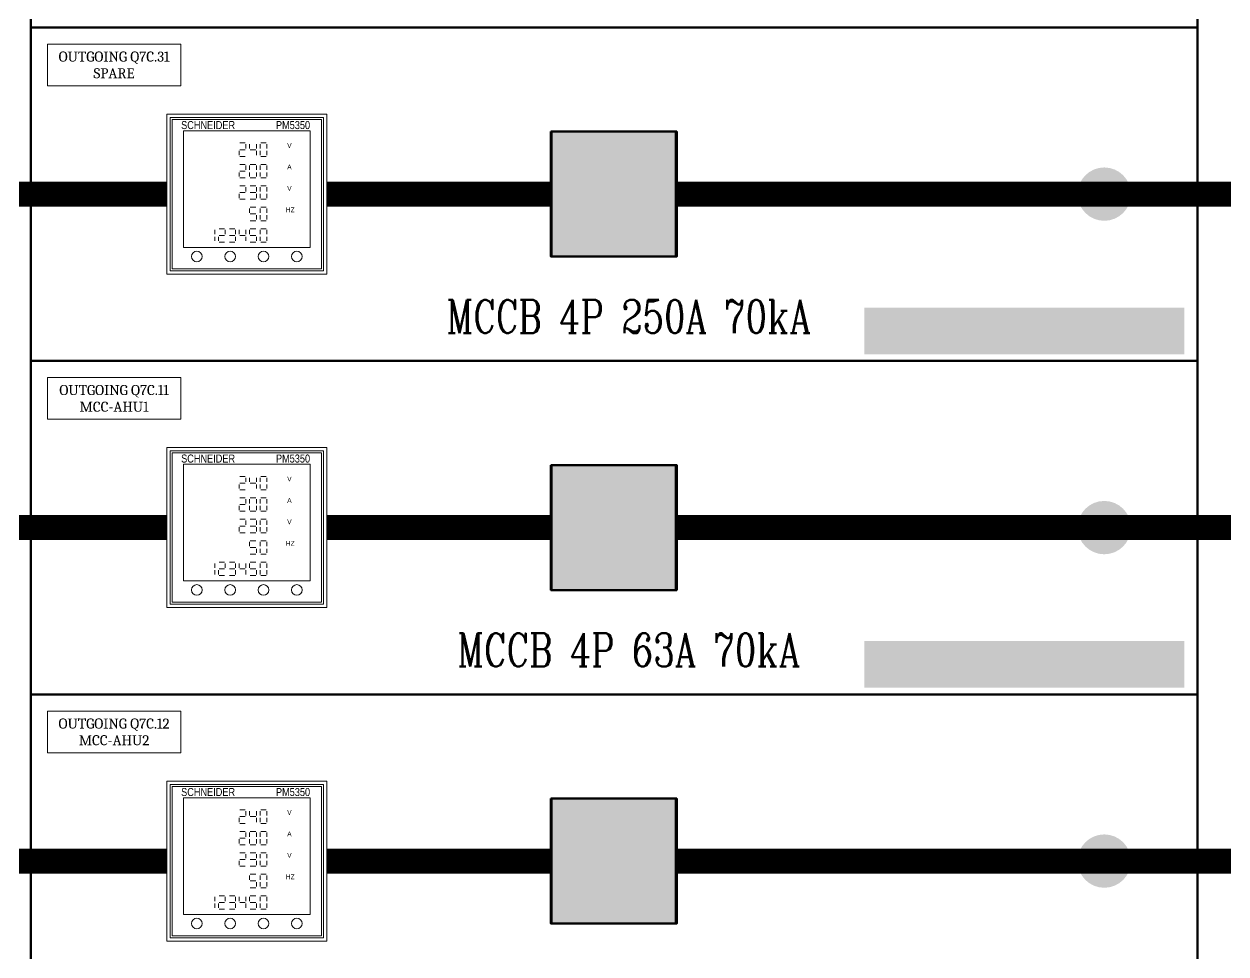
# Model space of a CAD drawing. Header units: millimetres. Extents: x -116965 to 323937, y 291661 to 566926.
# Drawn here: x -46536 to -45815, y 305382 to 305939 of the extents above; entities that cross this region are included whole.
import ezdxf
from ezdxf.enums import TextEntityAlignment as Align

# ---------------------------------------------------------------- set-up
doc = ezdxf.new("R2010")
doc.units = ezdxf.units.MM
doc.layers.get('0').update_dxf_attribs({"lineweight": 18})
doc.layers.add('BASE', color=7, linetype='Continuous', lineweight=15)
doc.layers.add('hw_Text', color=7, linetype='Continuous', lineweight=13)
doc.layers.add('C00-00-00', color=7, linetype='Continuous')
doc.layers.add('C32-AD-3C', color=7, linetype='Continuous', true_color=0x32ad3c)
doc.layers.add('C49-50-57', color=7, linetype='Continuous', true_color=0x495057)
doc.styles.add('hw_Block', font='complex.shx', dxfattribs={"width": 0.75})
doc.styles.add('hw_Block.', font='Cambria.ttf')
doc.styles.add('VnArial', font='')
doc.styles.get('VnArial').set_extended_font_data('.VnArial NarrowH')

# ---------------------------------------------------------------- blocks, each defined once
blk = doc.blocks.new('1232')
at = {"color": 7, "linetype": 'Continuous', "lineweight": 13}
for p, q in [((43.43, 71.35), (43.43, 73.92)), ((43.84, 78.67), (47.07, 78.67)), ((43.84, 74.65), (47.07, 74.65)), ((47.48, 77.94), (47.48, 75.37)), ((49.66, 77.94), (49.66, 75.37)), ((50.08, 74.65), (53.3, 74.65)), ((53.72, 77.94), (53.72, 75.37)), ((53.72, 71.35), (53.72, 73.92)), ((55.9, 77.94), (55.9, 75.37)), ((55.9, 71.35), (55.9, 73.92)), ((56.31, 78.67), (59.54, 78.67)), ((59.95, 77.94), (59.95, 75.37)), ((59.95, 71.35), (59.95, 73.92)), ((43.84, 70.62), (47.07, 70.62)), ((43.84, 65.82), (47.07, 65.82)), ((47.48, 65.09), (47.48, 62.52)), ((49.66, 65.09), (49.66, 62.52)), ((50.08, 65.82), (53.3, 65.82)), ((53.72, 65.09), (53.72, 62.52)), ((55.9, 65.09), (55.9, 62.52)), ((56.31, 70.62), (59.54, 70.62)), ((56.31, 65.82), (59.54, 65.82)), ((59.95, 65.09), (59.95, 62.52)), ((43.43, 58.49), (43.43, 61.06)), ((43.84, 61.79), (47.07, 61.79)), ((43.84, 57.77), (47.07, 57.77)), ((49.66, 58.49), (49.66, 61.06)), ((50.08, 57.77), (53.3, 57.77)), ((53.72, 58.49), (53.72, 61.06)), ((55.9, 58.49), (55.9, 61.06)), ((56.31, 57.77), (59.54, 57.77)), ((59.95, 58.49), (59.95, 61.06)), ((43.84, 52.96), (47.07, 52.96)), ((47.48, 52.23), (47.48, 49.66)), ((50.08, 52.96), (53.3, 52.96)), ((53.72, 52.23), (53.72, 49.66)), ((55.9, 52.23), (55.9, 49.66)), ((56.31, 52.96), (59.54, 52.96)), ((59.95, 52.23), (59.95, 49.66)), ((43.43, 45.64), (43.43, 48.21)), ((43.84, 48.94), (47.07, 48.94)), ((43.84, 44.91), (47.07, 44.91)), ((50.08, 48.94), (53.3, 48.94)), ((50.08, 44.91), (53.3, 44.91)), ((53.72, 45.64), (53.72, 48.21)), ((55.9, 45.64), (55.9, 48.21)), ((56.31, 44.91), (59.54, 44.91)), ((59.95, 45.64), (59.95, 48.21)), ((49.66, 39.38), (49.66, 36.81)), ((50.08, 40.1), (53.3, 40.1)), ((50.08, 36.08), (53.3, 36.08)), ((55.9, 39.38), (55.9, 36.81)), ((56.31, 40.1), (59.54, 40.1)), ((59.95, 39.38), (59.95, 36.81)), ((50.08, 32.06), (53.3, 32.06)), ((53.72, 32.78), (53.72, 35.35)), ((55.9, 32.78), (55.9, 35.35)), ((56.31, 32.06), (59.54, 32.06)), ((59.95, 32.78), (59.95, 35.35)), ((28.79, 26.5), (28.79, 23.93)), ((28.79, 19.91), (28.79, 22.47)), ((30.97, 19.91), (30.97, 22.47)), ((31.38, 27.23), (34.61, 27.23)), ((31.38, 23.2), (34.61, 23.2)), ((35.02, 26.5), (35.02, 23.93)), ((37.61, 27.23), (40.84, 27.23)), ((37.61, 23.2), (40.84, 23.2)), ((41.25, 26.5), (41.25, 23.93)), ((41.25, 19.91), (41.25, 22.47)), ((43.43, 26.5), (43.43, 23.93)), ((43.84, 23.2), (47.07, 23.2)), ((47.48, 26.5), (47.48, 23.93)), ((47.48, 19.91), (47.48, 22.47)), ((49.66, 26.5), (49.66, 23.93)), ((50.08, 27.23), (53.3, 27.23)), ((50.08, 23.2), (53.3, 23.2)), ((53.72, 19.91), (53.72, 22.47)), ((55.9, 26.5), (55.9, 23.93)), ((55.9, 19.91), (55.9, 22.47)), ((56.31, 27.23), (59.54, 27.23)), ((59.95, 26.5), (59.95, 23.93)), ((59.95, 19.91), (59.95, 22.47)), ((31.38, 19.18), (34.61, 19.18)), ((37.61, 19.18), (40.84, 19.18)), ((50.08, 19.18), (53.3, 19.18)), ((56.31, 19.18), (59.54, 19.18))]:
    blk.add_line(p, q, dxfattribs=at)
at = {"layer": 'BASE', "lineweight": 13}
for points in [[(96, 0), (0, 0), (0, 96), (96, 96)], [(3.2, 3.2), (92.8, 3.2), (92.8, 92.8), (3.2, 92.8)], [(10, 16.06), (86, 16.06), (86, 86), (10, 86)]]:
    blk.add_lwpolyline(points, close=True, dxfattribs=at)
at = {"layer": 'BASE', "color": 3, "lineweight": 13}
blk.add_lwpolyline([(2, 2), (94, 2), (94, 94), (2, 94)], close=True, dxfattribs=at)
at = {"layer": 'BASE', "lineweight": 13}
for centre in [(18, 10.61), (38, 10.61), (58, 10.61), (78, 10.61)]:
    blk.add_circle(centre, 3.2, dxfattribs=at)
at = {"layer": 'hw_Text', "lineweight": 13, "style": 'VnArial'}
for s, height, p in [('Schneider', 4.8, (24.76, 89.41)), ('V', 2.88, (73.53, 77.14)), ('A', 2.88, (73.53, 64.28)), ('V', 2.88, (73.53, 51.43)), ('Hz', 2.88, (74.05, 38.57))]:
    blk.add_text(s, height=height, rotation=360, dxfattribs=at).set_placement(p, align=Align.MIDDLE_CENTER)
at = {"layer": 'hw_Text', "color": 1, "lineweight": 13, "style": 'VnArial'}
blk.add_text('PM5350', height=4.8, rotation=360, dxfattribs=at).set_placement((75.69, 89.41), align=Align.MIDDLE_CENTER)
blk = doc.blocks.new('Load Outgoingx')
at = {"color": 0, "lineweight": 5, "ltscale": 0.7}
blk.add_lwpolyline([(10, -10), (10, -35), (90, -35), (90, -10)], close=True, dxfattribs=at)
at = {"color": 0, "lineweight": 5, "style": 'hw_Block.'}
for tag, p in [('LINE1', (50, -17.5)), ('LINE2', (50, -27.5))]:
    blk.add_attdef(tag, text='', height=6, dxfattribs=at).set_placement(p, align=Align.MIDDLE_CENTER)

msp = doc.modelspace()

# ---------------------------------------------------------------- hatches: boundary and pattern name
at = {"layer": 'C00-00-00'}
h = msp.add_hatch(color=256, dxfattribs=at)
edge = h.paths.add_edge_path()
edge.add_arc((-46182.673562, 305837.214425), 27.496163, 0, 360)
h = msp.add_hatch(color=256, dxfattribs=at)
edge = h.paths.add_edge_path()
edge.add_arc((-46182.673562, 305837.214425), 27.496163, 0, 360)
h = msp.add_hatch(color=256, dxfattribs=at)
edge = h.paths.add_edge_path()
edge.add_arc((-46182.673559, 305837.214427), 27.496163, 0, 360)
h = msp.add_hatch(color=256, dxfattribs=at)
edge = h.paths.add_edge_path()
edge.add_arc((-45888.231696, 305837.214427), 15.997765, 0, 360)
h = msp.add_hatch(color=256, dxfattribs=at)
h.dxf.hatch_style = 2
h.paths.add_polyline_path([(-46215.169025, 305844.713378), (-46150.1781, 305844.713378), (-46150.1781, 305829.715472), (-46215.169025, 305829.715472)])
h = msp.add_hatch(color=256, dxfattribs=at)
h.dxf.hatch_style = 2
h.paths.add_polyline_path([(-46032.211596, 305769.223917), (-45840.238396, 305769.223917), (-45840.238396, 305741.227827), (-46032.211596, 305741.227827)])
h = msp.add_hatch(color=256, dxfattribs=at)
edge = h.paths.add_edge_path()
edge.add_arc((-46182.673562, 305637.242342), 27.496163, 0, 360)
h = msp.add_hatch(color=256, dxfattribs=at)
edge = h.paths.add_edge_path()
edge.add_arc((-46182.673562, 305637.242342), 27.496163, 0, 360)
h = msp.add_hatch(color=256, dxfattribs=at)
edge = h.paths.add_edge_path()
edge.add_arc((-46182.673559, 305637.242342), 27.496163, 0, 360)
h = msp.add_hatch(color=256, dxfattribs=at)
edge = h.paths.add_edge_path()
edge.add_arc((-45888.231696, 305637.242342), 15.997765, 0, 360)
h = msp.add_hatch(color=256, dxfattribs=at)
h.dxf.hatch_style = 2
h.paths.add_polyline_path([(-46215.169025, 305644.741295), (-46150.1781, 305644.741295), (-46150.1781, 305629.743389), (-46215.169025, 305629.743389)])
h = msp.add_hatch(color=256, dxfattribs=at)
h.dxf.hatch_style = 2
h.paths.add_polyline_path([(-46032.211596, 305569.251833), (-45840.238396, 305569.251833), (-45840.238396, 305541.255742), (-46032.211596, 305541.255742)])
h = msp.add_hatch(color=256, dxfattribs=at)
edge = h.paths.add_edge_path()
edge.add_arc((-46182.673562, 305437.270259), 27.496163, 0, 360)
h = msp.add_hatch(color=256, dxfattribs=at)
edge = h.paths.add_edge_path()
edge.add_arc((-46182.673562, 305437.270259), 27.496163, 0, 360)
h = msp.add_hatch(color=256, dxfattribs=at)
edge = h.paths.add_edge_path()
edge.add_arc((-46182.673559, 305437.270258), 27.496163, 0, 360)
h = msp.add_hatch(color=256, dxfattribs=at)
edge = h.paths.add_edge_path()
edge.add_arc((-45888.231696, 305437.270258), 15.997765, 0, 360)
h = msp.add_hatch(color=256, dxfattribs=at)
h.dxf.hatch_style = 2
h.paths.add_polyline_path([(-46215.169025, 305444.769213), (-46150.1781, 305444.769213), (-46150.1781, 305429.771306), (-46215.169025, 305429.771306)])
at = {"layer": 'C32-AD-3C'}
h = msp.add_hatch(color=256, dxfattribs=at)
h.dxf.hatch_style = 2
h.paths.add_polyline_path([(-46205.170422, 305824.716168), (-46190.172516, 305824.716168), (-46190.172516, 305799.719659), (-46205.170422, 305799.719659)])
h = msp.add_hatch(color=256, dxfattribs=at)
h.dxf.hatch_style = 2
h.paths.add_polyline_path([(-46205.170422, 305824.716168), (-46190.172516, 305824.716168), (-46190.172516, 305799.719659), (-46205.170422, 305799.719659)])
h = msp.add_hatch(color=256, dxfattribs=at)
h.dxf.hatch_style = 2
h.paths.add_polyline_path([(-46205.170418, 305824.71617), (-46190.172512, 305824.71617), (-46190.172512, 305799.719661), (-46205.170418, 305799.719661)])
h = msp.add_hatch(color=256, dxfattribs=at)
h.dxf.hatch_style = 2
h.paths.add_polyline_path([(-46205.170422, 305624.744086), (-46190.172516, 305624.744086), (-46190.172516, 305599.747576), (-46205.170422, 305599.747576)])
h = msp.add_hatch(color=256, dxfattribs=at)
h.dxf.hatch_style = 2
h.paths.add_polyline_path([(-46205.170422, 305624.744086), (-46190.172516, 305624.744086), (-46190.172516, 305599.747576), (-46205.170422, 305599.747576)])
h = msp.add_hatch(color=256, dxfattribs=at)
h.dxf.hatch_style = 2
h.paths.add_polyline_path([(-46205.170418, 305624.744086), (-46190.172512, 305624.744086), (-46190.172512, 305599.747576), (-46205.170418, 305599.747576)])
h = msp.add_hatch(color=256, dxfattribs=at)
h.dxf.hatch_style = 2
h.paths.add_polyline_path([(-46205.170422, 305424.772003), (-46190.172516, 305424.772003), (-46190.172516, 305399.775494), (-46205.170422, 305399.775494)])
h = msp.add_hatch(color=256, dxfattribs=at)
h.dxf.hatch_style = 2
h.paths.add_polyline_path([(-46205.170422, 305424.772003), (-46190.172516, 305424.772003), (-46190.172516, 305399.775494), (-46205.170422, 305399.775494)])
h = msp.add_hatch(color=256, dxfattribs=at)
h.dxf.hatch_style = 2
h.paths.add_polyline_path([(-46205.170418, 305424.772005), (-46190.172512, 305424.772005), (-46190.172512, 305399.775492), (-46205.170418, 305399.775492)])
at = {"layer": 'C49-50-57'}
h = msp.add_hatch(color=256, dxfattribs=at)
h.dxf.hatch_style = 2
h.paths.add_polyline_path([(-46220.168328, 305874.70919), (-46145.178797, 305874.70919), (-46145.178797, 305799.719659), (-46220.168328, 305799.719659)])
h = msp.add_hatch(color=256, dxfattribs=at)
h.dxf.hatch_style = 2
h.paths.add_polyline_path([(-46220.168328, 305874.70919), (-46145.178797, 305874.70919), (-46145.178797, 305799.719659), (-46220.168328, 305799.719659)])
h = msp.add_hatch(color=256, dxfattribs=at)
h.dxf.hatch_style = 2
h.paths.add_polyline_path([(-46220.168324, 305874.709192), (-46145.178793, 305874.709192), (-46145.178793, 305799.719661), (-46220.168324, 305799.719661)])
h = msp.add_hatch(color=256, dxfattribs=at)
h.dxf.hatch_style = 2
h.paths.add_polyline_path([(-46220.168328, 305674.737108), (-46145.178797, 305674.737108), (-46145.178797, 305599.747576), (-46220.168328, 305599.747576)])
h = msp.add_hatch(color=256, dxfattribs=at)
h.dxf.hatch_style = 2
h.paths.add_polyline_path([(-46220.168328, 305674.737108), (-46145.178797, 305674.737108), (-46145.178797, 305599.747576), (-46220.168328, 305599.747576)])
h = msp.add_hatch(color=256, dxfattribs=at)
h.dxf.hatch_style = 2
h.paths.add_polyline_path([(-46220.168324, 305674.737108), (-46145.178793, 305674.737108), (-46145.178793, 305599.747576), (-46220.168324, 305599.747576)])
h = msp.add_hatch(color=256, dxfattribs=at)
h.dxf.hatch_style = 2
h.paths.add_polyline_path([(-46220.168328, 305474.765025), (-46145.178797, 305474.765025), (-46145.178797, 305399.775494), (-46220.168328, 305399.775494)])
h = msp.add_hatch(color=256, dxfattribs=at)
h.dxf.hatch_style = 2
h.paths.add_polyline_path([(-46220.168328, 305474.765025), (-46145.178797, 305474.765025), (-46145.178797, 305399.775494), (-46220.168328, 305399.775494)])
h = msp.add_hatch(color=256, dxfattribs=at)
h.dxf.hatch_style = 2
h.paths.add_polyline_path([(-46220.168324, 305474.765023), (-46145.178793, 305474.765023), (-46145.178793, 305399.775492), (-46220.168324, 305399.775492)])

# ---------------------------------------------------------------- linework, layer by layer
at = {"color": 1, "lineweight": -3, "ltscale": 5, "const_width": 15}
for points in [[(-46450.503252, 305837.214425), (-46626.781133, 305837.214425)], [(-46220.168328, 305837.214425), (-46354.503252, 305837.214425)], [(-46145.178797, 305837.214425), (-45779.275809, 305837.214425)], [(-46450.503252, 305637.242342), (-46626.781133, 305637.242342)], [(-46220.168328, 305637.242342), (-46354.503252, 305637.242342)], [(-46145.178797, 305637.242342), (-45779.275809, 305637.242342)], [(-46450.503252, 305437.270259), (-46626.781133, 305437.270259)], [(-46220.168328, 305437.270259), (-46354.503252, 305437.270259)], [(-46145.178797, 305437.270259), (-45779.275809, 305437.270259)]]:
    msp.add_lwpolyline(points, dxfattribs=at)
at = {"layer": 'C00-00-00', "lineweight": 211}
msp.add_lwpolyline([(-46532.141806, 307037.046927), (-45832.239512, 307037.046927), (-45832.239512, 304837.354008), (-46532.141806, 304837.354008)], close=True, dxfattribs=at)
at = {"layer": 'C00-00-00', "lineweight": 100}
for points in [[(-46732.113887, 306937.060883), (-46532.141806, 306937.060883), (-46532.141806, 304937.340052), (-46732.113887, 304937.340052)], [(-45832.239512, 306937.060883), (-45432.267431, 306937.060883), (-45432.267431, 304937.340052), (-45832.239512, 304937.340052)], [(-46532.141806, 306137.172552), (-45832.239512, 306137.172552), (-45832.239512, 305937.200467), (-46532.141806, 305937.200467)], [(-46532.141806, 305937.200467), (-45832.239512, 305937.200467), (-45832.239512, 305737.228383), (-46532.141806, 305737.228383)], [(-46532.141806, 305737.228383), (-45832.239512, 305737.228383), (-45832.239512, 305537.256302), (-46532.141806, 305537.256302)], [(-46532.141806, 305537.256302), (-45832.239512, 305537.256302), (-45832.239512, 305337.284217), (-46532.141806, 305337.284217)]]:
    msp.add_lwpolyline(points, close=True, dxfattribs=at)
at = {"layer": 'C00-00-00', "lineweight": 50}
for points in [[(-46220.168328, 305874.70919), (-46145.178797, 305874.70919), (-46145.178797, 305799.719659), (-46220.168328, 305799.719659)], [(-46220.168324, 305874.709192), (-46145.178793, 305874.709192), (-46145.178793, 305799.719661), (-46220.168324, 305799.719661)], [(-46219.685426, 305874.70919), (-46144.695895, 305874.70919), (-46144.695895, 305799.719659), (-46219.685426, 305799.719659)], [(-46220.168328, 305674.737108), (-46145.178797, 305674.737108), (-46145.178797, 305599.747576), (-46220.168328, 305599.747576)], [(-46220.168324, 305674.737108), (-46145.178793, 305674.737108), (-46145.178793, 305599.747576), (-46220.168324, 305599.747576)], [(-46219.685426, 305674.737108), (-46144.695895, 305674.737108), (-46144.695895, 305599.747576), (-46219.685426, 305599.747576)], [(-46220.168328, 305474.765025), (-46145.178797, 305474.765025), (-46145.178797, 305399.775494), (-46220.168328, 305399.775494)], [(-46220.168324, 305474.765023), (-46145.178793, 305474.765023), (-46145.178793, 305399.775492), (-46220.168324, 305399.775492)], [(-46219.685426, 305474.765025), (-46144.695895, 305474.765025), (-46144.695895, 305399.775494), (-46219.685426, 305399.775494)]]:
    msp.add_lwpolyline(points, close=True, dxfattribs=at)

# ---------------------------------------------------------------- block references
at = {"lineweight": -3}
for p, values in [((-46532.141804, 305937.200467), {'LINE2': 'SPARE', 'LINE1': 'OUTGOING Q7C.31'}), ((-46532.141804, 305737.228386), {'LINE2': 'MCC-AHU1', 'LINE1': 'OUTGOING Q7C.11'}), ((-46532.141804, 305537.256302), {'LINE2': 'MCC-AHU2', 'LINE1': 'OUTGOING Q7C.12'})]:
    msp.add_blockref('Load Outgoingx', p, dxfattribs=at).add_auto_attribs(values)
for p in [(-46450.503252, 305789.214425), (-46450.503252, 305589.242342), (-46450.503252, 305389.270259)]:
    msp.add_blockref('1232', p)

# ---------------------------------------------------------------- texts
at = {"color": 2, "char_height": 20, "attachment_point": 5, "style": 'hw_Block'}
for s, insert in [('MCCB 4P 250A 70kA', (-46173.470169, 305763.837568)), ('MCCB 4P 63A 70kA', (-46173.470169, 305563.865487))]:
    msp.add_mtext_dynamic_manual_height_columns(s, width=280.32785492, gutter_width=12.5, heights=[0], dxfattribs=dict(at, insert=insert))

doc.saveas('drawing.dxf')
